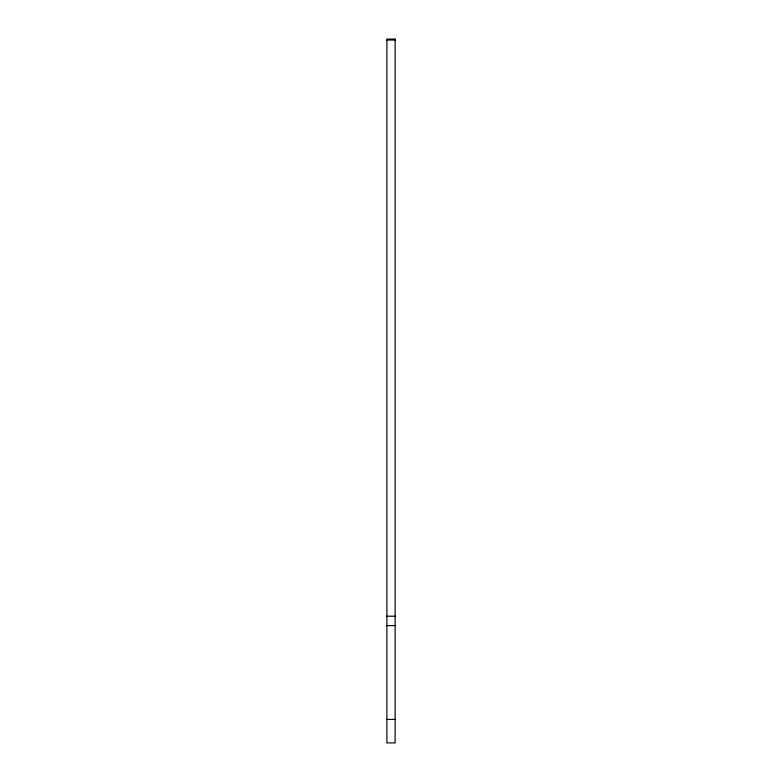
<?xml version="1.0" encoding="UTF-8"?>
<svg xmlns="http://www.w3.org/2000/svg" width="782" height="782" viewBox="0 0 782 782"><rect width="100%" height="100%" fill="white"/><g stroke="black" fill="none" stroke-linecap="round" stroke-linejoin="round"><path stroke-width="1.17" d="M386.895 40.038L395.106 40.038M386.895 616.216L395.106 616.216M386.895 625.6L395.106 625.6M386.895 719.44L395.106 719.44M395.106 39.1L386.895 39.1L386.895 742.9L395.106 742.9L395.106 39.1"/></g></svg>
